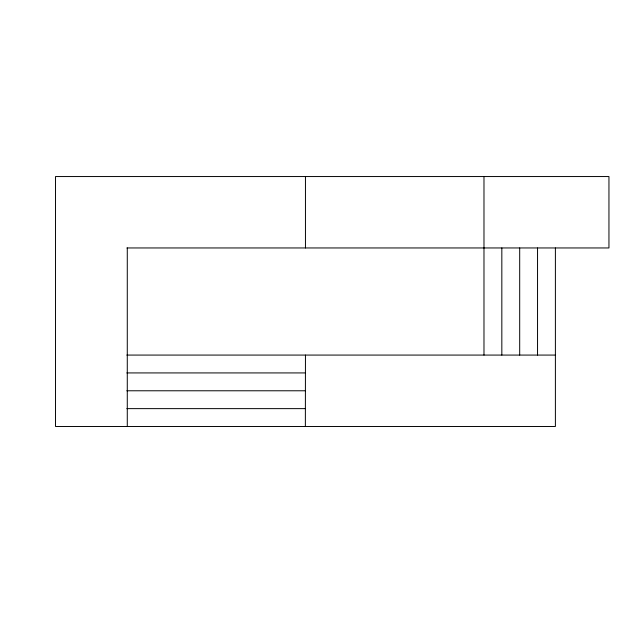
<?xml version="1.0" encoding="UTF-8"?>
<svg xmlns="http://www.w3.org/2000/svg" width="641" height="641" viewBox="0 0 641 641"><rect width="100%" height="100%" fill="white"/><g stroke="black" fill="none" stroke-linecap="round" stroke-linejoin="round"><path stroke-width="0.96" d="M126.926 247.955L608.95 247.955L608.95 176.547L55.519 176.547L55.519 426.481L555.394 426.481L555.394 247.955M126.838 355.074L555.394 355.074M126.838 372.926L305.364 372.926M126.838 390.778L305.364 390.778M126.838 408.629L305.364 408.629M537.543 247.955L537.543 355.074M519.691 247.955L519.691 355.074M501.831 247.955L501.831 355.074M483.979 176.547L483.979 355.074M305.453 176.547L305.453 247.955M305.453 355.074L305.364 426.481M127.279 247.955L127.279 426.481"/></g></svg>
